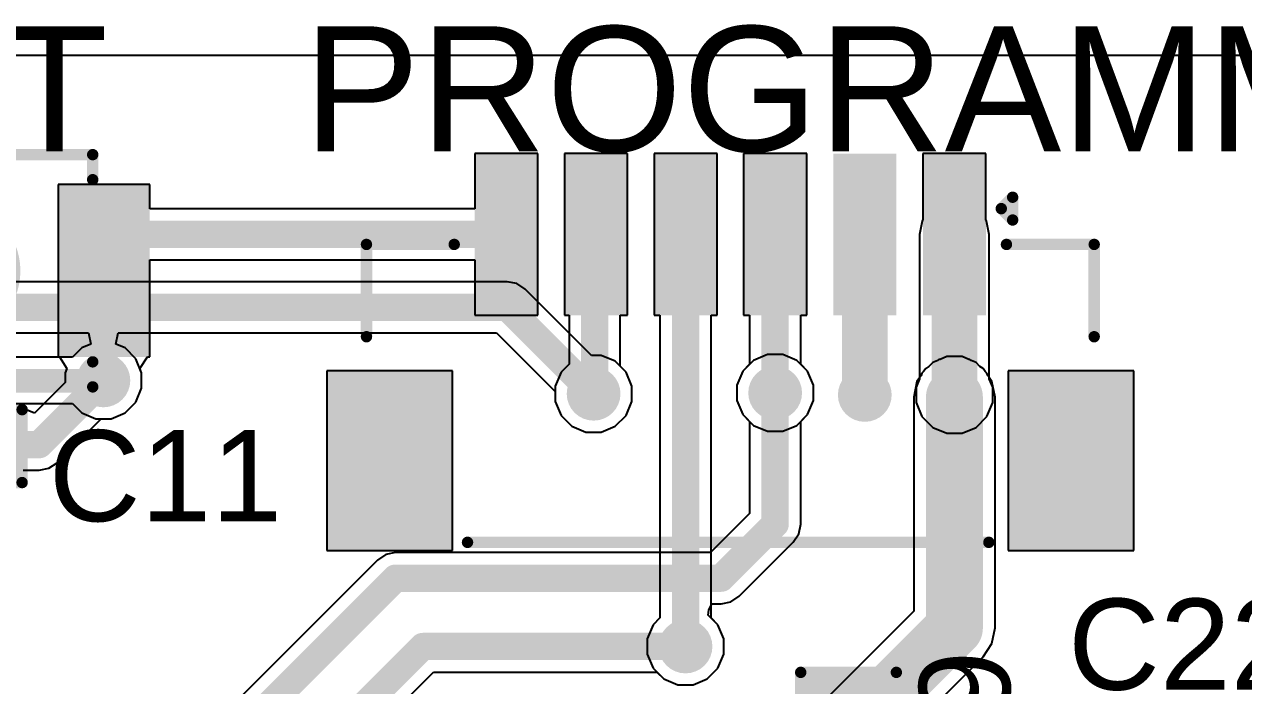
# Model space of a CAD drawing. Header units: millimetres. Extents: x -4.8 to 36.7, y -5.2 to 57.6.
# Drawn here: x 14.68 to 28.28, y 50.21 to 57.59 of the extents above; entities that cross this region are included whole.
import ezdxf

# ---------------------------------------------------------------- set-up
doc = ezdxf.new("R2010")
doc.units = ezdxf.units.MM
for name, color, linetype in [('BottomLayer', 5, 'Continuous'), ('TopLayer', 1, 'Continuous'), ('TopOverlay', 2, 'Continuous'), ('TopPaste', 8, 'Continuous'), ('TopSolder', 216, 'Continuous'), ('ViaHoleLayer', 16, 'Continuous')]:
    doc.layers.add(name, color=color, linetype=linetype)
doc.styles.add('Arial', font='arial.ttf', dxfattribs={"height": 0.2})

# ---------------------------------------------------------------- blocks, each defined once
blk = doc.blocks.new('B3U_1000P_15')
at = {"layer": 'TopLayer'}
for points in [[(-2.10999959, 0.85999955), (-1.28999869, 0.85999955), (-1.28999869, -0.85999955), (-2.10999959, -0.85999955)], [(1.29000123, 0.85999955), (2.11000213, 0.85999955), (2.11000213, -0.85999955), (1.29000123, -0.85999955)]]:
    blk.add_hatch(color=1, dxfattribs=at).paths.add_polyline_path(points)
at = {"layer": 'TopPaste'}
for points in [[(-2.10999959, 0.85999955), (-1.28999869, 0.85999955), (-1.28999869, -0.85999955), (-2.10999959, -0.85999955)], [(1.29000123, 0.85999955), (2.11000213, 0.85999955), (2.11000213, -0.85999955), (1.29000123, -0.85999955)]]:
    blk.add_hatch(color=8, dxfattribs=at).paths.add_polyline_path(points)
at = {"layer": 'TopSolder'}
for points in [[(-2.21159959, 0.96159955), (-1.18839869, 0.96159955), (-1.18839869, -0.96159955), (-2.21159959, -0.96159955)], [(1.18840123, 0.96159955), (2.21160213, 0.96159955), (2.21160213, -0.96159955), (1.18840123, -0.96159955)]]:
    blk.add_hatch(color=216, dxfattribs=at).paths.add_polyline_path(points)
at = {"layer": 'TopOverlay', "const_width": 0.127}
for points in [[(-1.5748, 1.016), (-1.5748, 1.2954)], [(-1.5748, 1.2954), (1.57480254, 1.2954)], [(1.57480254, 1.016), (1.57480254, 1.2954)], [(-1.5748, -1.2954), (-1.5748, -1.016)], [(1.57480254, -1.2954), (1.57480254, -1.016)], [(-1.5748, -1.2954), (1.57480254, -1.2954)]]:
    blk.add_lwpolyline(points, dxfattribs=at)
at = {"layer": 'TopOverlay'}
for points, const_width in [([(-1.60655, 1.2954, 1), (-1.54305, 1.2954, 1)], 0.0635), ([(-1.60655, 1.2954, 1), (-1.54305, 1.2954, 1)], 0.0635), ([(1.54305254, 1.2954, 1), (1.60655254, 1.2954, 1)], 0.0635), ([(1.54305254, 1.2954, 1), (1.60655254, 1.2954, 1)], 0.0635), ([(-1.60655, 1.016, 1), (-1.54305, 1.016, 1)], 0.0635), ([(1.54305254, 1.016, 1), (1.60655254, 1.016, 1)], 0.0635), ([(0.64106806, 0, 1), (-0.64106806, 0, 1)], 0.254), ([(-0.7045680599999999, 0, 1), (-0.5775680599999999, 0, 1)], 0.127), ([(0.5775680599999999, 0, 1), (0.7045680599999999, 0, 1)], 0.127), ([(-1.60655, -1.016, 1), (-1.54305, -1.016, 1)], 0.0635), ([(1.54305254, -1.016, 1), (1.60655254, -1.016, 1)], 0.0635), ([(-1.60655, -1.2954, 1), (-1.54305, -1.2954, 1)], 0.0635), ([(-1.60655, -1.2954, 1), (-1.54305, -1.2954, 1)], 0.0635), ([(1.54305254, -1.2954, 1), (1.60655254, -1.2954, 1)], 0.0635), ([(1.54305254, -1.2954, 1), (1.60655254, -1.2954, 1)], 0.0635)]:
    blk.add_lwpolyline(points, format="xyb", close=True, dxfattribs=dict(at, const_width=const_width))
blk = doc.blocks.new('R___0603_17')
at = {"layer": 'TopLayer'}
for points in [[(-0.3809999999999999, 0.4445), (-0.3809999999999999, -0.4445), (-1.143, -0.4445), (-1.143, 0.4445)], [(1.143, 0.4445), (1.143, -0.4445), (0.3809999999999999, -0.4445), (0.3809999999999999, 0.4445)]]:
    blk.add_hatch(color=1, dxfattribs=at).paths.add_polyline_path(points)
at = {"layer": 'TopPaste'}
for points in [[(-0.3809999999999999, 0.4445), (-0.3809999999999999, -0.4445), (-1.143, -0.4445), (-1.143, 0.4445)], [(1.143, 0.4445), (1.143, -0.4445), (0.3809999999999999, -0.4445), (0.3809999999999999, 0.4445)]]:
    blk.add_hatch(color=8, dxfattribs=at).paths.add_polyline_path(points)
at = {"layer": 'TopSolder'}
for points in [[(-0.2794, 0.5460999999999999), (-0.2794, -0.5460999999999999), (-1.2446, -0.5460999999999999), (-1.2446, 0.5460999999999999)], [(1.2446, 0.5460999999999999), (1.2446, -0.5460999999999999), (0.2794, -0.5460999999999999), (0.2794, 0.5460999999999999)]]:
    blk.add_hatch(color=216, dxfattribs=at).paths.add_polyline_path(points)
at = {"layer": 'TopOverlay', "const_width": 0.127}
for points in [[(-1.2192, -0.5334), (-1.2192, 0.5334)], [(1.2192, 0.5334), (-1.2192, 0.5334)], [(1.2192, -0.5334), (1.2192, 0.5334)], [(1.2192, -0.5334), (-1.2192, -0.5334)]]:
    blk.add_lwpolyline(points, dxfattribs=at)
at = {"layer": 'TopOverlay', "const_width": 0.0635}
for points in [[(-1.25095, 0.5334, 1), (-1.18745, 0.5334, 1)], [(-1.25095, 0.5334, 1), (-1.18745, 0.5334, 1)], [(1.18745, 0.5334, 1), (1.25095, 0.5334, 1)], [(1.18745, 0.5334, 1), (1.25095, 0.5334, 1)], [(-1.25095, -0.5334, 1), (-1.18745, -0.5334, 1)], [(-1.25095, -0.5334, 1), (-1.18745, -0.5334, 1)], [(1.18745, -0.5334, 1), (1.25095, -0.5334, 1)], [(1.18745, -0.5334, 1), (1.25095, -0.5334, 1)]]:
    blk.add_lwpolyline(points, format="xyb", close=True, dxfattribs=at)
blk = doc.blocks.new('V________T______30')
at = {"layer": 'TopLayer'}
for points in [[(-4.39999755, 2.16249885), (-3.199997409999999, 2.16249885), (-3.199997409999999, 0.36249991), (-4.39999755, 0.36249991)], [(3.20000249, 2.16249885), (4.400002629999999, 2.16249885), (4.400002629999999, 0.36249991), (3.20000249, 0.36249991)], [(-2.74999704, -0.46249971), (-2.24999804, -0.46249971), (-2.24999804, -2.06249905), (-2.74999704, -2.06249905)], [(-1.7499965, -0.46249971), (-1.2499975, -0.46249971), (-1.2499975, -2.06249905), (-1.7499965, -2.06249905)], [(-0.7499959599999999, -0.46249971), (-0.24999696, -0.46249971), (-0.24999696, -2.06249905), (-0.7499959599999999, -2.06249905)], [(0.25000204, -0.46249971), (0.75000104, -0.46249971), (0.75000104, -2.06249905), (0.25000204, -2.06249905)], [(1.25000258, -0.46249971), (1.75000158, -0.46249971), (1.75000158, -2.06249905), (1.25000258, -2.06249905)], [(2.25000312, -0.46249971), (2.75000212, -0.46249971), (2.75000212, -2.06249905), (2.25000312, -2.06249905)]]:
    blk.add_hatch(color=1, dxfattribs=at).paths.add_polyline_path(points)
at = {"layer": 'TopPaste'}
for points in [[(-4.39999755, 2.16249885), (-3.199997409999999, 2.16249885), (-3.199997409999999, 0.36249991), (-4.39999755, 0.36249991)], [(3.20000249, 2.16249885), (4.400002629999999, 2.16249885), (4.400002629999999, 0.36249991), (3.20000249, 0.36249991)], [(-2.74999704, -0.46249971), (-2.24999804, -0.46249971), (-2.24999804, -2.06249905), (-2.74999704, -2.06249905)], [(-1.7499965, -0.46249971), (-1.2499975, -0.46249971), (-1.2499975, -2.06249905), (-1.7499965, -2.06249905)], [(-0.7499959599999999, -0.46249971), (-0.24999696, -0.46249971), (-0.24999696, -2.06249905), (-0.7499959599999999, -2.06249905)], [(0.25000204, -0.46249971), (0.75000104, -0.46249971), (0.75000104, -2.06249905), (0.25000204, -2.06249905)], [(1.25000258, -0.46249971), (1.75000158, -0.46249971), (1.75000158, -2.06249905), (1.25000258, -2.06249905)], [(2.25000312, -0.46249971), (2.75000212, -0.46249971), (2.75000212, -2.06249905), (2.25000312, -2.06249905)]]:
    blk.add_hatch(color=8, dxfattribs=at).paths.add_polyline_path(points)
at = {"layer": 'TopSolder'}
for points in [[(-4.50159755, 2.26409885), (-3.09839741, 2.26409885), (-3.09839741, 0.26089991), (-4.50159755, 0.26089991)], [(3.09840249, 2.26409885), (4.50160263, 2.26409885), (4.50160263, 0.26089991), (3.09840249, 0.26089991)], [(-2.85159704, -0.36089971), (-2.14839804, -0.36089971), (-2.14839804, -2.16409905), (-2.85159704, -2.16409905)], [(-1.8515965, -0.36089971), (-1.1483975, -0.36089971), (-1.1483975, -2.16409905), (-1.8515965, -2.16409905)], [(-0.8515959599999999, -0.36089971), (-0.14839696, -0.36089971), (-0.14839696, -2.16409905), (-0.8515959599999999, -2.16409905)], [(0.14840204, -0.36089971), (0.8516010399999999, -0.36089971), (0.8516010399999999, -2.16409905), (0.14840204, -2.16409905)], [(1.14840258, -0.36089971), (1.85160158, -0.36089971), (1.85160158, -2.16409905), (1.14840258, -2.16409905)], [(2.14840312, -0.36089971), (2.85160212, -0.36089971), (2.85160212, -2.16409905), (2.14840312, -2.16409905)]]:
    blk.add_hatch(color=216, dxfattribs=at).paths.add_polyline_path(points)
at = {"layer": 'TopOverlay', "const_width": 0.127}
for points in [[(2.9322014, 2.1731986), (-2.884398599999999, 2.1731986)], [(-4.0591994, -0.12040108), (-4.0591994, -1.15000024)], [(4.059204479999999, -0.12040108), (4.059204479999999, -1.15000024)], [(-3.08040024, -1.15000024), (-4.0591994, -1.15000024)], [(4.059204479999999, -1.15000024), (3.08040532, -1.15000024)], [(-3.0226, -1.5494), (-3.1496, -1.4224)], [(-3.1496, -1.4224), (-3.1496, -1.6764)], [(-3.0226, -1.5494), (-3.1496, -1.6764)]]:
    blk.add_lwpolyline(points, dxfattribs=at)
at = {"layer": 'TopOverlay', "const_width": 0.0635}
for points in [[(-2.9161486, 2.1731986, 1), (-2.8526486, 2.1731986, 1)], [(2.9004514, 2.1731986, 1), (2.9639514, 2.1731986, 1)], [(-4.0909494, -0.12040108, 1), (-4.0274494, -0.12040108, 1)], [(4.02745448, -0.12040108, 1), (4.09095448, -0.12040108, 1)], [(-4.0909494, -1.15000024, 1), (-4.0274494, -1.15000024, 1)], [(-4.0909494, -1.15000024, 1), (-4.0274494, -1.15000024, 1)], [(-3.11215024, -1.15000024, 1), (-3.04865024, -1.15000024, 1)], [(3.04865532, -1.15000024, 1), (3.11215532, -1.15000024, 1)], [(4.02745448, -1.15000024, 1), (4.09095448, -1.15000024, 1)], [(4.02745448, -1.15000024, 1), (4.09095448, -1.15000024, 1)], [(-3.18135, -1.4224, 1), (-3.11785, -1.4224, 1)], [(-3.18135, -1.4224, 1), (-3.11785, -1.4224, 1)], [(-3.05435, -1.5494, 1), (-2.99085, -1.5494, 1)], [(-3.05435, -1.5494, 1), (-2.99085, -1.5494, 1)], [(-3.18135, -1.6764, 1), (-3.11785, -1.6764, 1)], [(-3.18135, -1.6764, 1), (-3.11785, -1.6764, 1)]]:
    blk.add_lwpolyline(points, format="xyb", close=True, dxfattribs=at)
blk = doc.blocks.new('C___0402_47')
at = {"layer": 'TopLayer'}
for points in [[(-0.6985, -0.3175), (-0.6985, 0.3175), (-0.2412999999999999, 0.3175), (-0.2413, -0.3175)], [(0.2412999999999999, -0.3175), (0.2413, 0.3175), (0.6985, 0.3175), (0.6985, -0.3175)]]:
    blk.add_hatch(color=1, dxfattribs=at).paths.add_polyline_path(points)
at = {"layer": 'TopPaste'}
for points in [[(-0.6985, -0.3175), (-0.6985, 0.3175), (-0.2412999999999999, 0.3175), (-0.2413, -0.3175)], [(0.2412999999999999, -0.3175), (0.2413, 0.3175), (0.6985, 0.3175), (0.6985, -0.3175)]]:
    blk.add_hatch(color=8, dxfattribs=at).paths.add_polyline_path(points)
at = {"layer": 'TopSolder'}
for points in [[(-0.7584998799999999, -0.37749988), (-0.7584998799999999, 0.37749988), (-0.18130012, 0.37749988), (-0.18130012, -0.37749988)], [(0.18130012, -0.37749988), (0.18130012, 0.37749988), (0.7584998799999999, 0.37749988), (0.7584998799999999, -0.37749988)]]:
    blk.add_hatch(color=216, dxfattribs=at).paths.add_polyline_path(points)
at = {"layer": 'TopOverlay', "const_width": 0.127}
for points in [[(-0.2794, 0.4064), (-0.7874, 0.4064)], [(-0.7874, 0.4064), (-0.7874, -0.4064)], [(0.7874, 0.4064), (0.2794, 0.4064)], [(0.7874, 0.4064), (0.7874, -0.4064)], [(-0.2794, -0.4064), (-0.7874, -0.4064)], [(0.7874, -0.4064), (0.2794, -0.4064)]]:
    blk.add_lwpolyline(points, dxfattribs=at)
at = {"layer": 'TopOverlay', "const_width": 0.0635}
for points in [[(-0.8191499999999999, 0.4064, 1), (-0.7556499999999999, 0.4064, 1)], [(-0.8191499999999999, 0.4064, 1), (-0.7556499999999999, 0.4064, 1)], [(-0.31115, 0.4064, 1), (-0.24765, 0.4064, 1)], [(0.24765, 0.4064, 1), (0.31115, 0.4064, 1)], [(0.7556499999999999, 0.4064, 1), (0.8191499999999999, 0.4064, 1)], [(0.7556499999999999, 0.4064, 1), (0.8191499999999999, 0.4064, 1)], [(-0.8191499999999999, -0.4064, 1), (-0.7556499999999999, -0.4064, 1)], [(-0.8191499999999999, -0.4064, 1), (-0.7556499999999999, -0.4064, 1)], [(-0.31115, -0.4064, 1), (-0.24765, -0.4064, 1)], [(0.24765, -0.4064, 1), (0.31115, -0.4064, 1)], [(0.7556499999999999, -0.4064, 1), (0.8191499999999999, -0.4064, 1)], [(0.7556499999999999, -0.4064, 1), (0.8191499999999999, -0.4064, 1)]]:
    blk.add_lwpolyline(points, format="xyb", close=True, dxfattribs=at)

msp = doc.modelspace()

# ---------------------------------------------------------------- hatches: boundary and pattern name
at = {"layer": 'BottomLayer'}
h = msp.add_hatch(color=5, dxfattribs=at)
edge = h.paths.add_edge_path()
edge.add_arc((15.5622244, 53.61579828), 0.2999994, 0, 360)
h = msp.add_hatch(color=5, dxfattribs=at)
edge = h.paths.add_edge_path()
edge.add_arc((21.0312, 53.467), 0.2999994, 0, 360)
h = msp.add_hatch(color=5, dxfattribs=at)
edge = h.paths.add_edge_path()
edge.add_arc((23.05659854, 53.47635228), 0.2999994, 0, 360)
h = msp.add_hatch(color=5, dxfattribs=at)
edge = h.paths.add_edge_path()
edge.add_arc((24.05659908, 53.45379962), 0.2999994, 0, 360)
h = msp.add_hatch(color=5, dxfattribs=at)
edge = h.paths.add_edge_path()
edge.add_arc((25.05659962, 53.45379962), 0.2999994, 0, 360)
h = msp.add_hatch(color=5, dxfattribs=at)
edge = h.paths.add_edge_path()
edge.add_arc((22.0565726, 50.6476), 0.2999994, 0, 360)
at = {"layer": 'TopLayer'}
h = msp.add_hatch(color=1, dxfattribs=at)
edge = h.paths.add_edge_path()
edge.add_arc((15.5622244, 53.61579828), 0.2999994, 0, 360)
h = msp.add_hatch(color=1, dxfattribs=at)
edge = h.paths.add_edge_path()
edge.add_arc((21.0312, 53.467), 0.2999994, 0, 360)
h = msp.add_hatch(color=1, dxfattribs=at)
edge = h.paths.add_edge_path()
edge.add_arc((23.05659854, 53.47635228), 0.2999994, 0, 360)
h = msp.add_hatch(color=1, dxfattribs=at)
edge = h.paths.add_edge_path()
edge.add_arc((24.05659908, 53.45379962), 0.2999994, 0, 360)
h = msp.add_hatch(color=1, dxfattribs=at)
edge = h.paths.add_edge_path()
edge.add_arc((25.05659962, 53.45379962), 0.2999994, 0, 360)
h = msp.add_hatch(color=1, dxfattribs=at)
edge = h.paths.add_edge_path()
edge.add_arc((22.0565726, 50.6476), 0.2999994, 0, 360)
at = {"layer": 'ViaHoleLayer'}
h = msp.add_hatch(color=16, dxfattribs=at)
edge = h.paths.add_edge_path()
edge.add_arc((15.5622244, 53.61579828), 0.1499997, 0, 360)
h = msp.add_hatch(color=16, dxfattribs=at)
edge = h.paths.add_edge_path()
edge.add_arc((21.0312, 53.467), 0.1499997, 0, 360)
h = msp.add_hatch(color=16, dxfattribs=at)
edge = h.paths.add_edge_path()
edge.add_arc((23.05659854, 53.47635228), 0.1499997, 0, 360)
h = msp.add_hatch(color=16, dxfattribs=at)
edge = h.paths.add_edge_path()
edge.add_arc((24.05659908, 53.45379962), 0.1499997, 0, 360)
h = msp.add_hatch(color=16, dxfattribs=at)
edge = h.paths.add_edge_path()
edge.add_arc((25.05659962, 53.45379962), 0.1499997, 0, 360)
h = msp.add_hatch(color=16, dxfattribs=at)
edge = h.paths.add_edge_path()
edge.add_arc((22.0565726, 50.6476), 0.1499997, 0, 360)

# ---------------------------------------------------------------- linework, layer by layer
at = {"layer": 'BottomLayer'}
for p, q in [((2.86398208, 57.24197594), (28.43794668, 57.24196832000001)), ((20.0659873, 54.71707369999999), (9.855212700000001, 54.71707369999999)), ((20.066, 54.71707624), (20.0659873, 54.71707369999999)), ((20.1750168, 54.69538971999999), (20.066, 54.71707624)), ((20.26743724, 54.63363724), (20.1750168, 54.69538971999999)), ((21.00707254, 53.8939994), (20.26743724, 54.63363724)), ((9.973198239999999, 54.1473263), (15.39777718, 54.1473263)), ((15.39777718, 54.1473263), (15.42304002, 54.02032629999999)), ((15.70140878, 54.02032629999999), (15.72667162, 54.1473263)), ((15.72667162, 54.1473263), (19.94799922, 54.1473263)), ((19.94799922, 54.1473263), (20.6042006, 53.49112746)), ((15.42304002, 54.02032629999999), (15.32035036, 53.97778892)), ((15.80409844, 53.97778892), (15.70140878, 54.02032629999999)), ((15.21733558, 53.87477413999999), (11.35019828, 53.87477413999999)), ((15.32035036, 53.97778892), (15.21733558, 53.87477413999999)), ((15.92421504, 53.85767232), (15.80409844, 53.97778892)), ((21.11613506, 53.8939994), (21.00707254, 53.8939994)), ((21.27307404, 53.82899064), (21.11613506, 53.8939994)), ((22.97166348, 53.90335168), (22.8147245, 53.83834292)), ((23.1415336, 53.90335168), (22.97166348, 53.90335168)), ((23.29847258, 53.83834292), (23.1415336, 53.90335168)), ((24.97166456, 53.88079902), (24.89695046, 53.84985165999999)), ((25.05253816, 53.88079902), (24.97166456, 53.88079902)), ((25.05659962, 53.88160674), (25.05253816, 53.88079902)), ((25.06066108, 53.88079902), (25.05659962, 53.88160674)), ((25.14153468, 53.88079902), (25.06066108, 53.88079902)), ((25.21624878, 53.84985165999999), (25.14153468, 53.88079902)), ((15.9892238, 53.70073334), (15.92421504, 53.85767232)), ((21.39319064, 53.70887404), (21.27307404, 53.82899064)), ((22.8147245, 53.83834292), (22.6946079, 53.71822632)), ((23.41858918, 53.71822632), (23.29847258, 53.83834292)), ((24.7361329, 53.74886634), (24.7126379, 53.71370258)), ((24.77129666, 53.77236133999999), (24.7361329, 53.74886634)), ((24.81472558, 53.81579025999999), (24.77129666, 53.77236133999999)), ((24.8714768, 53.83929796), (24.81472558, 53.81579025999999)), ((24.88316588, 53.84710845999999), (24.8714768, 53.83929796)), ((24.89695046, 53.84985165999999), (24.88316588, 53.84710845999999)), ((25.23003336, 53.84710845999999), (25.21624878, 53.84985165999999)), ((25.24172244, 53.83929796), (25.23003336, 53.84710845999999)), ((25.29847366, 53.81579025999999), (25.24172244, 53.83929796)), ((25.34190258, 53.77236133999999), (25.29847366, 53.81579025999999)), ((25.37706634, 53.74886634), (25.34190258, 53.77236133999999)), ((25.40056134, 53.71370258), (25.37706634, 53.74886634)), ((15.9892238, 53.53086322), (15.9892238, 53.70073334)), ((21.4581994, 53.55193506), (21.39319064, 53.70887404)), ((22.6946079, 53.71822632), (22.62959914, 53.56128734)), ((23.48359794, 53.56128734), (23.41858918, 53.71822632)), ((24.63789078, 53.60183336), (24.6033925, 53.42839962)), ((24.6848503, 53.67211516), (24.63789078, 53.60183336)), ((24.69460898, 53.69567366), (24.6848503, 53.67211516)), ((24.7126379, 53.71370258), (24.69460898, 53.69567366)), ((25.41859025999999, 53.69567366), (25.40056134, 53.71370258)), ((25.42834894, 53.67211516), (25.41859025999999, 53.69567366)), ((25.47530846, 53.60183336), (25.42834894, 53.67211516)), ((25.50980673999999, 53.42839962), (25.47530846, 53.60183336)), ((15.92421504, 53.37392424), (15.9892238, 53.53086322)), ((20.6042006, 53.49112746), (20.6042006, 53.38206494)), ((21.4581994, 53.38206494), (21.4581994, 53.55193506)), ((22.62959914, 53.56128734), (22.62959914, 53.39141722)), ((23.48359794, 53.39141722), (23.48359794, 53.56128734)), ((11.4574701, 53.35682242), (15.21733558, 53.35682242)), ((15.21733558, 53.35682242), (15.32035036, 53.25380763999999)), ((15.80409844, 53.25380763999999), (15.92421504, 53.37392424)), ((20.6042006, 53.38206494), (20.66920936, 53.22512596)), ((21.39319064, 53.22512596), (21.4581994, 53.38206494)), ((22.62959914, 53.39141722), (22.6946079, 53.23447824)), ((23.41858918, 53.23447824), (23.48359794, 53.39141722)), ((24.6033925, 53.42839962), (24.6033925, 51.0419223)), ((25.50980673999999, 50.85419597999999), (25.50980673999999, 53.42839962)), ((15.32035036, 53.25380763999999), (15.47728934, 53.18879887999999)), ((15.47728934, 53.18879887999999), (15.64715946, 53.18879887999999)), ((15.64715946, 53.18879887999999), (15.80409844, 53.25380763999999)), ((20.66920936, 53.22512596), (20.78932596, 53.10500935999999)), ((21.27307404, 53.10500935999999), (21.39319064, 53.22512596)), ((22.6946079, 53.23447824), (22.77172484, 53.1573613)), ((23.34147224, 53.1573613), (23.41858918, 53.23447824)), ((20.78932596, 53.10500935999999), (20.94626494, 53.04000059999999)), ((21.11613506, 53.04000059999999), (21.27307404, 53.10500935999999)), ((22.77172484, 53.1573613), (22.77172484, 52.13059677999999)), ((23.34147224, 52.01261124), (23.34147224, 53.1573613)), ((20.94626494, 53.04000059999999), (21.11613506, 53.04000059999999)), ((22.77172484, 52.13059677999999), (22.33559922, 51.6944737)), ((23.31978826, 51.90358174), (23.34147478, 52.01259854)), ((23.34147478, 52.01259854), (23.34147224, 52.01261124)), ((23.25803578, 51.8111613), (23.31978826, 51.90358174)), ((18.8214, 51.6944737), (18.7123832, 51.67278972)), ((22.33559922, 51.6944737), (18.8214, 51.6944737)), ((22.65503724, 51.20816276), (23.25802816, 51.81115621999999)), ((23.25802816, 51.81115621999999), (23.25803578, 51.8111613)), ((18.61995768, 51.61102962), (14.91879922, 47.9098737)), ((18.61996276, 51.61103723999999), (18.61995768, 51.61102962)), ((18.7123832, 51.67278972), (18.61996276, 51.61103723999999)), ((22.4536, 51.12472376), (22.5626168, 51.14641028)), ((22.5626168, 51.14641028), (22.65503724, 51.20816276)), ((22.31031098, 50.9977263), (22.3176211, 51.05304496)), ((22.3176211, 51.05304496), (22.34924664, 51.1247263)), ((22.34924664, 51.1247263), (22.4535873, 51.1247263)), ((24.6033925, 51.0419223), (22.45073488, 48.88926468)), ((22.4535873, 51.1247263), (22.4536, 51.12472376)), ((22.41856324, 50.88947404), (22.31031098, 50.9977263)), ((22.483572, 50.73253506), (22.41856324, 50.88947404)), ((25.47530846, 50.6807597), (25.50980673999999, 50.85419597999999)), ((22.483572, 50.56266494), (22.483572, 50.73253506)), ((25.37706634, 50.53372925999999), (25.47530846, 50.6807597)), ((22.41856324, 50.40572596), (22.483572, 50.56266494)), ((23.22440872, 48.38107164), (25.37706634, 50.53372925999999)), ((15.49223724, 46.61076276), (19.24419824, 50.3627263)), ((19.24419824, 50.3627263), (21.73758162, 50.3627263)), ((21.73758162, 50.3627263), (21.81469856, 50.28560936)), ((22.29844664, 50.28560936), (22.41856324, 50.40572596)), ((21.81469856, 50.28560936), (21.97163754, 50.2206006)), ((21.97163754, 50.2206006), (22.14150766, 50.2206006)), ((22.14150766, 50.2206006), (22.29844664, 50.28560936))]:
    msp.add_line(p, q, dxfattribs=at)
for points, const_width in [([(9.8552, 54.43219999999999), (20.066, 54.43219999999999)], 0.3048), ([(20.066, 54.43219999999999), (21.0312, 53.467)], 0.3048), ([(11.35019828, 53.61579828), (15.5622244, 53.61579828)], 0.254), ([(25.05659962, 50.85419597999999), (25.05659962, 53.42839962)], 0.635), ([(23.05659854, 52.01259854), (23.05659854, 53.47635228)], 0.3048), ([(22.4536, 51.4096), (23.05659854, 52.01259854)], 0.3048), ([(15.0368, 47.625), (18.8214, 51.4096)], 0.3048), ([(18.8214, 51.4096), (22.4536, 51.4096)], 0.3048), ([(22.7712016, 48.56879796), (25.05659962, 50.85419597999999)], 0.635), ([(15.2908, 46.8122), (19.1262, 50.6476)], 0.3048), ([(19.1262, 50.6476), (22.0565726, 50.6476)], 0.3048)]:
    msp.add_lwpolyline(points, dxfattribs=dict(at, const_width=const_width))
for points, const_width in [([(19.9898, 54.43219999999999, 1), (20.1422, 54.43219999999999, 1)], 0.1524), ([(19.9898, 54.43219999999999, 1), (20.1422, 54.43219999999999, 1)], 0.1524), ([(15.4987244, 53.61579828, 1), (15.6257244, 53.61579828, 1)], 0.127), ([(24.89784962, 53.42839962, 1), (25.21534962, 53.42839962, 1)], 0.3175), ([(20.955, 53.467, 1), (21.1074, 53.467, 1)], 0.1524), ([(22.98039854, 53.47635228, 1), (23.13279854, 53.47635228, 1)], 0.1524), ([(22.98039854, 52.01259854, 1), (23.13279854, 52.01259854, 1)], 0.1524), ([(22.98039854, 52.01259854, 1), (23.13279854, 52.01259854, 1)], 0.1524), ([(18.7452, 51.4096, 1), (18.8976, 51.4096, 1)], 0.1524), ([(18.7452, 51.4096, 1), (18.8976, 51.4096, 1)], 0.1524), ([(22.3774, 51.4096, 1), (22.5298, 51.4096, 1)], 0.1524), ([(22.3774, 51.4096, 1), (22.5298, 51.4096, 1)], 0.1524), ([(24.89784962, 50.85419597999999, 1), (25.21534962, 50.85419597999999, 1)], 0.3175), ([(24.89784962, 50.85419597999999, 1), (25.21534962, 50.85419597999999, 1)], 0.3175), ([(19.05, 50.6476, 1), (19.2024, 50.6476, 1)], 0.1524), ([(19.05, 50.6476, 1), (19.2024, 50.6476, 1)], 0.1524), ([(21.9803726, 50.6476, 1), (22.1327726, 50.6476, 1)], 0.1524)]:
    msp.add_lwpolyline(points, format="xyb", close=True, dxfattribs=dict(at, const_width=const_width))
at = {"layer": 'TopLayer'}
for p, q in [((2.86398208, 57.24197594), (28.43794668, 57.24196832000001)), ((20.40819896, 56.14659839999999), (19.70499996, 56.14659839999999)), ((19.70499996, 56.14659839999999), (19.70499996, 55.5298737)), ((20.40819896, 54.3434016), (20.40819896, 56.14659839999999)), ((21.4081995, 56.14659839999999), (20.7050005, 56.14659839999999)), ((20.7050005, 56.14659839999999), (20.7050005, 54.3434016)), ((21.4081995, 54.3434016), (21.4081995, 56.14659839999999)), ((22.40820004, 56.14659839999999), (21.70500104, 56.14659839999999)), ((21.70500104, 56.14659839999999), (21.70500104, 54.3434016)), ((22.40820004, 54.3434016), (22.40820004, 56.14659839999999)), ((23.40819804, 56.14659839999999), (22.70499904, 56.14659839999999)), ((22.70499904, 56.14659839999999), (22.70499904, 54.3434016)), ((23.40819804, 54.3434016), (23.40819804, 56.14659839999999)), ((25.40819912, 56.14659839999999), (24.70500012, 56.14659839999999)), ((24.70500012, 56.14659839999999), (24.70500012, 55.4045755)), ((25.40819912, 55.4045755), (25.40819912, 56.14659839999999)), ((16.08000086, 55.80019828), (15.0568025, 55.80019828)), ((15.0568025, 55.80019828), (15.0568025, 53.87700172)), ((16.08000086, 55.5298737), (16.08000086, 55.80019828)), ((19.70499996, 55.5298737), (16.08000086, 55.5298737)), ((24.69770524, 55.39365857999999), (24.66813456, 55.24499999999999)), ((24.70500012, 55.4045755), (24.69770524, 55.39365857999999)), ((25.415494, 55.39365857999999), (25.40819912, 55.4045755)), ((25.44506468, 55.24499999999999), (25.415494, 55.39365857999999)), ((24.66813456, 55.24499999999999), (24.66813456, 53.63176218)), ((25.44506468, 53.63176218), (25.44506468, 55.24499999999999)), ((16.08000086, 53.87700172), (16.08000086, 54.96012630000001)), ((16.08000086, 54.96012630000001), (19.70499996, 54.96012630000001)), ((19.70499996, 54.96012630000001), (19.70499996, 54.3434016)), ((19.70499996, 54.3434016), (20.40819896, 54.3434016)), ((20.7050005, 54.3434016), (20.7590263, 54.3434016)), ((20.7590263, 54.3434016), (20.7590263, 53.79869098)), ((21.3287737, 53.77329097999999), (21.3287737, 54.3434016)), ((21.3287737, 54.3434016), (21.4081995, 54.3434016)), ((21.70500104, 54.3434016), (21.77172684, 54.3434016)), ((21.77172684, 54.3434016), (21.77172684, 50.96661891999999)), ((22.34147424, 50.96656303999999), (22.34147424, 54.3434016)), ((22.34147424, 54.3434016), (22.40820004, 54.3434016)), ((22.70499904, 54.3434016), (22.77172484, 54.3434016)), ((22.77172484, 54.3434016), (22.77172484, 53.79534326)), ((23.34147224, 53.79534326), (23.34147224, 54.3434016)), ((23.34147224, 54.3434016), (23.40819804, 54.3434016)), ((15.0568025, 53.87700172), (15.07077504, 53.87700172)), ((15.07077504, 53.87700172), (15.1556339, 53.74999918)), ((15.9688149, 53.74999918), (16.05367376, 53.87700172)), ((16.05367376, 53.87700172), (16.08000086, 53.87700172)), ((15.1556339, 53.74999918), (15.135225, 53.70073334)), ((15.9892238, 53.70073334), (15.9688149, 53.74999918)), ((20.7590263, 53.79869098), (20.66920936, 53.70887404)), ((21.39319064, 53.70887404), (21.3287737, 53.77329097999999)), ((22.77172484, 53.79534326), (22.6946079, 53.71822632)), ((23.41858918, 53.71822632), (23.34147224, 53.79534326)), ((15.135225, 53.70073334), (15.135225, 53.59167081999999)), ((15.9892238, 53.53086322), (15.9892238, 53.70073334)), ((19.45819832, 53.72159943999999), (18.05500072, 53.72159943999999)), ((18.05500072, 53.72159943999999), (18.05500072, 51.71840304)), ((19.45819832, 51.71840304), (19.45819832, 53.72159943999999)), ((20.66920936, 53.70887404), (20.6042006, 53.55193506)), ((21.4581994, 53.55193506), (21.39319064, 53.70887404)), ((22.6946079, 53.71822632), (22.62959914, 53.56128734)), ((23.48359794, 53.56128734), (23.41858918, 53.71822632)), ((24.66813456, 53.63176218), (24.62960022, 53.53873468)), ((25.48359902, 53.53873468), (25.44506468, 53.63176218)), ((27.05819836, 53.72159943999999), (25.65500076, 53.72159943999999)), ((25.65500076, 53.72159943999999), (25.65500076, 51.71840304)), ((27.05819836, 51.71840304), (27.05819836, 53.72159943999999)), ((15.135225, 53.59167081999999), (14.79549492, 53.25194328)), ((15.92421504, 53.37392424), (15.9892238, 53.53086322)), ((20.6042006, 53.55193506), (20.6042006, 53.38206494)), ((21.4581994, 53.38206494), (21.4581994, 53.55193506)), ((22.62959914, 53.56128734), (22.62959914, 53.39141722)), ((23.48359794, 53.39141722), (23.48359794, 53.56128734)), ((24.62960022, 53.53873468), (24.62960022, 53.36886456)), ((25.48359902, 53.36886456), (25.48359902, 53.53873468)), ((15.80409844, 53.25380763999999), (15.92421504, 53.37392424)), ((20.6042006, 53.38206494), (20.66920936, 53.22512596)), ((21.39319064, 53.22512596), (21.4581994, 53.38206494)), ((22.62959914, 53.39141722), (22.6946079, 53.23447824)), ((23.41858918, 53.23447824), (23.48359794, 53.39141722)), ((24.62960022, 53.36886456), (24.69460898, 53.21192558)), ((25.41859025999999, 53.21192558), (25.48359902, 53.36886456)), ((14.79549492, 53.25194328), (14.66849238, 53.30190253999999)), ((15.04698286, 52.69768226), (15.53809694, 53.18879887999999)), ((15.53809694, 53.18879887999999), (15.64715946, 53.18879887999999)), ((15.64715946, 53.18879887999999), (15.80409844, 53.25380763999999)), ((20.66920936, 53.22512596), (20.78932596, 53.10500935999999)), ((21.27307404, 53.10500935999999), (21.39319064, 53.22512596)), ((22.6946079, 53.23447824), (22.8147245, 53.11436163999999)), ((23.29847258, 53.11436163999999), (23.41858918, 53.23447824)), ((24.69460898, 53.21192558), (24.81472558, 53.09180898)), ((25.29847366, 53.09180898), (25.41859025999999, 53.21192558)), ((20.78932596, 53.10500935999999), (20.94626494, 53.04000059999999)), ((21.11613506, 53.04000059999999), (21.27307404, 53.10500935999999)), ((22.8147245, 53.11436163999999), (22.97166348, 53.04935287999999)), ((22.97166348, 53.04935287999999), (23.1415336, 53.04935287999999)), ((23.1415336, 53.04935287999999), (23.29847258, 53.11436163999999)), ((24.81472558, 53.09180898), (24.97166456, 53.02680022)), ((25.14153468, 53.02680022), (25.29847366, 53.09180898)), ((20.94626494, 53.04000059999999), (21.11613506, 53.04000059999999)), ((24.97166456, 53.02680022), (25.14153468, 53.02680022)), ((14.95456242, 52.63592977999999), (15.04698286, 52.69768226)), ((14.66849492, 52.61424579999999), (14.84553292, 52.61424579999999)), ((14.84553292, 52.61424579999999), (14.84554562, 52.61424326)), ((14.84554562, 52.61424326), (14.95456242, 52.63592977999999)), ((18.05500072, 51.71840304), (19.45819832, 51.71840304)), ((25.65500076, 51.71840304), (27.05819836, 51.71840304)), ((21.69458196, 50.88947404), (21.6295732, 50.73253506)), ((21.77172684, 50.96661891999999), (21.69458196, 50.88947404)), ((22.41856324, 50.88947404), (22.34147424, 50.96656303999999)), ((22.483572, 50.73253506), (22.41856324, 50.88947404)), ((21.6295732, 50.73253506), (21.6295732, 50.56266494)), ((22.483572, 50.56266494), (22.483572, 50.73253506)), ((21.6295732, 50.56266494), (21.69458196, 50.40572596)), ((22.41856324, 50.40572596), (22.483572, 50.56266494)), ((21.69458196, 50.40572596), (21.81469856, 50.28560936)), ((22.29844664, 50.28560936), (22.41856324, 50.40572596)), ((21.81469856, 50.28560936), (21.97163754, 50.2206006)), ((21.97163754, 50.2206006), (22.14150766, 50.2206006)), ((22.14150766, 50.2206006), (22.29844664, 50.28560936))]:
    msp.add_line(p, q, dxfattribs=at)
for points, const_width in [([(24.05659908, 53.45379962), (24.05659908, 55.24499999999999)], 0.508), ([(25.05659962, 53.45379962), (25.05659962, 55.24499999999999)], 0.508), ([(15.56840168, 54.98739827999999), (15.8260034, 55.24499999999999)], 0.3048), ([(15.8260034, 55.24499999999999), (20.05659946, 55.24499999999999)], 0.3048), ([(21.0439, 55.2323), (21.0566, 55.24499999999999)], 0.3048), ([(21.0439, 53.467), (21.0439, 55.2323)], 0.3048), ([(22.05660054, 50.64762794), (22.05660054, 55.24499999999999)], 0.3048), ([(23.05659854, 53.47635228), (23.05659854, 55.24499999999999)], 0.3048), ([(15.56840168, 53.62197556), (15.56840168, 54.98739827999999)], 0.3048), ([(14.84554562, 52.8991195), (15.5622244, 53.61579828)], 0.3048), ([(15.5622244, 53.61579828), (15.56840168, 53.62197556)], 0.3048), ([(14.35461442, 52.8991195), (14.84554562, 52.8991195)], 0.3048), ([(22.0565726, 50.6476), (22.05660054, 50.64762794)], 0.254)]:
    msp.add_lwpolyline(points, dxfattribs=dict(at, const_width=const_width))
for points, const_width in [([(23.92959908, 55.24499999999999, 1), (24.18359908, 55.24499999999999, 1)], 0.254), ([(24.92959962, 55.24499999999999, 1), (25.18359962, 55.24499999999999, 1)], 0.254), ([(15.7498034, 55.24499999999999, 1), (15.9022034, 55.24499999999999, 1)], 0.1524), ([(15.7498034, 55.24499999999999, 1), (15.9022034, 55.24499999999999, 1)], 0.1524), ([(19.98039946, 55.24499999999999, 1), (20.13279946, 55.24499999999999, 1)], 0.1524), ([(20.9677, 55.2323, 1), (21.1201, 55.2323, 1)], 0.1524), ([(20.9677, 55.2323, 1), (21.1201, 55.2323, 1)], 0.1524), ([(20.9804, 55.24499999999999, 1), (21.1328, 55.24499999999999, 1)], 0.1524), ([(21.98040054, 55.24499999999999, 1), (22.13280054, 55.24499999999999, 1)], 0.1524), ([(22.98039854, 55.24499999999999, 1), (23.13279854, 55.24499999999999, 1)], 0.1524), ([(15.49220168, 54.98739827999999, 1), (15.64460168, 54.98739827999999, 1)], 0.1524), ([(15.49220168, 54.98739827999999, 1), (15.64460168, 54.98739827999999, 1)], 0.1524), ([(15.4860244, 53.61579828, 1), (15.6384244, 53.61579828, 1)], 0.1524), ([(15.4860244, 53.61579828, 1), (15.6384244, 53.61579828, 1)], 0.1524), ([(15.49220168, 53.62197556, 1), (15.64460168, 53.62197556, 1)], 0.1524), ([(15.49220168, 53.62197556, 1), (15.64460168, 53.62197556, 1)], 0.1524), ([(20.9677, 53.467, 1), (21.1201, 53.467, 1)], 0.1524), ([(22.98039854, 53.47635228, 1), (23.13279854, 53.47635228, 1)], 0.1524), ([(23.92959908, 53.45379962, 1), (24.18359908, 53.45379962, 1)], 0.254), ([(24.92959962, 53.45379962, 1), (25.18359962, 53.45379962, 1)], 0.254), ([(14.76934562, 52.8991195, 1), (14.92174562, 52.8991195, 1)], 0.1524), ([(14.76934562, 52.8991195, 1), (14.92174562, 52.8991195, 1)], 0.1524), ([(21.98040054, 50.64762794, 1), (22.13280054, 50.64762794, 1)], 0.1524), ([(21.9930726, 50.6476, 1), (22.1200726, 50.6476, 1)], 0.127), ([(21.99310054, 50.64762794, 1), (22.12010054, 50.64762794, 1)], 0.127)]:
    msp.add_lwpolyline(points, format="xyb", close=True, dxfattribs=dict(at, const_width=const_width))

# ---------------------------------------------------------------- block references
msp.add_blockref('B3U_1000P_15', (13.8684, 54.83859999999999))
for name, p, rotation in [('V________T______30', (22.55660208, 53.98250062), 180), ('C___0402_47', (13.86839492, 52.8828), 180), ('R___0603_17', (23.8754031, 49.13959946), 270)]:
    msp.add_blockref(name, p, dxfattribs=dict(rotation=rotation))

# ---------------------------------------------------------------- texts
at = {"layer": 'TopOverlay', "style": 'Arial'}
for s, height, rotation, p in [('RST', 1.397, 360, (11.7094, 56.16927043999999)), ('PROGRAMMING', 1.397, 360, (17.79183386, 56.16927043999999)), ('R19', 1.016, 90, (25.678638, 47.99701094))]:
    msp.add_text(s, height=height, rotation=rotation, dxfattribs=at).set_placement(p)
for s, p in [('C11', (14.95248978, 52.0447651)), ('C22', (26.32387928, 50.1651651))]:
    msp.add_text(s, height=1.016, dxfattribs=at).set_placement(p)

doc.saveas('drawing.dxf')
